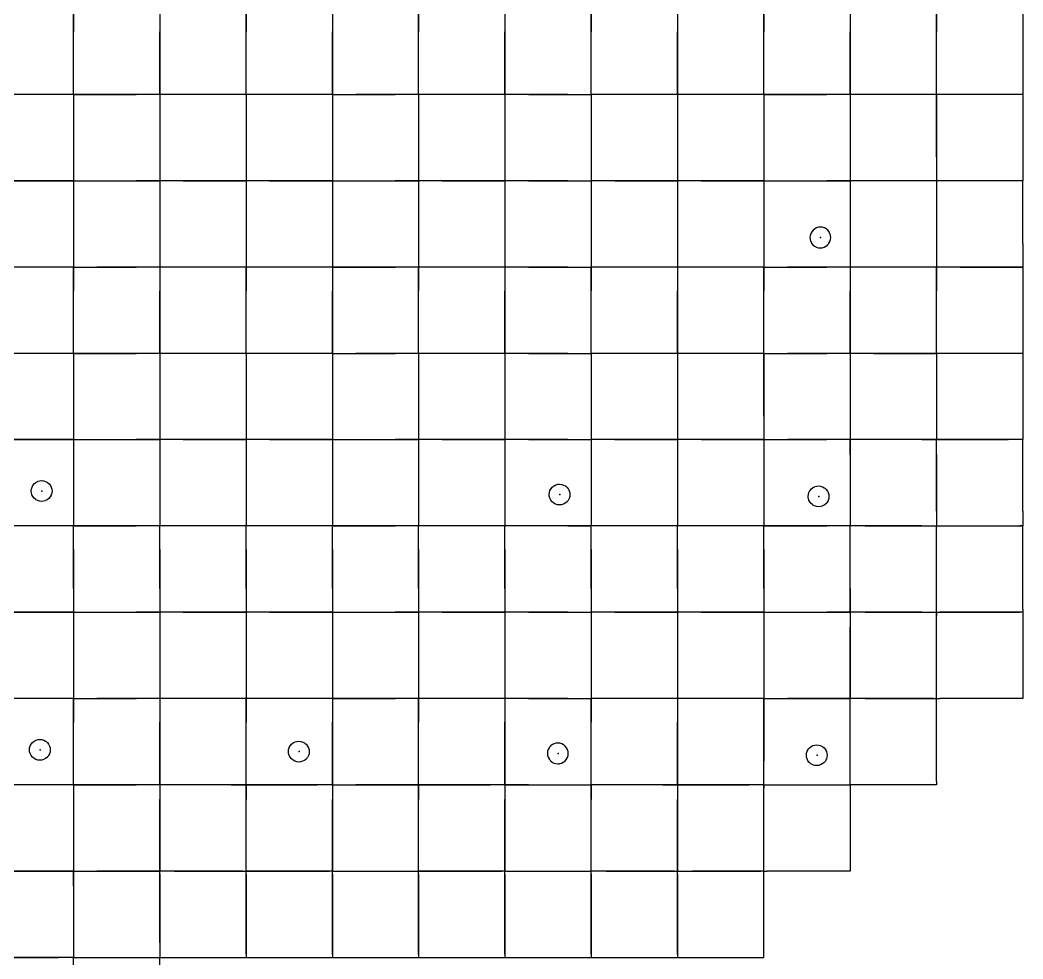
# Model space of a CAD drawing. Header units: metres. Extents: x 0 to 438, y -24 to 612.
# Drawn here: x 255.4 to 360, y 197.8 to 295.8 of the extents above; entities that cross this region are included whole.
import ezdxf

# ---------------------------------------------------------------- set-up
doc = ezdxf.new("R2010")
doc.units = ezdxf.units.M
doc.layers.add('LAYER_01_CUT', color=7, linetype='Continuous')
doc.layers.add('LAYER_04_GRID', color=7, linetype='Continuous')

msp = doc.modelspace()

# ---------------------------------------------------------------- linework, layer by layer
at = {"layer": 'LAYER_01_CUT'}
for points in [[(353.46, 306), (360, 306), (360, 299.46), (360, 297), (360, 290.46), (360, 288), (360, 281.46)], [(261, 290.46), (261, 297), (261, 294.54)], [(272.46, 297), (270, 297), (270, 290.46), (270, 288), (270, 281.46)], [(270, 297), (270, 294.54)], [(279, 290.46), (279, 297), (279, 294.54)], [(290.46, 297), (288, 297), (288, 290.46), (288, 288), (288, 281.46)], [(288, 297), (288, 294.54)], [(297, 290.46), (297, 297), (297, 294.54)], [(308.46, 297), (306, 297), (306, 290.46), (306, 288), (306, 281.46)], [(306, 297), (306, 294.54)], [(315, 290.46), (315, 297), (315, 294.54)], [(326.46, 297), (324, 297), (324, 290.46), (324, 288), (324, 281.46)], [(324, 297), (324, 294.54)], [(333, 290.46), (333, 297), (333, 294.54)], [(344.46, 297), (342, 297), (342, 290.46), (342, 288), (342, 281.46)], [(342, 297), (342, 294.54)], [(351, 290.46), (351, 297), (351, 294.54)], [(261, 288), (261, 294.54)], [(270, 288), (270, 294.54)], [(279, 288), (279, 294.54)], [(288, 288), (288, 294.54)], [(297, 288), (297, 294.54)], [(306, 288), (306, 294.54)], [(315, 288), (315, 294.54)], [(324, 288), (324, 294.54)], [(333, 288), (333, 294.54)], [(342, 288), (342, 294.54)], [(351, 288), (351, 294.54)], [(261, 288), (261, 290.46)], [(279, 288), (279, 290.46)], [(297, 288), (297, 290.46)], [(315, 288), (315, 290.46)], [(333, 288), (333, 290.46)], [(351, 288), (351, 290.46)], [(258.54, 288), (252, 288)], [(261, 288), (254.46, 288)], [(261, 288), (258.54, 288)], [(263.46, 288), (261, 288), (261, 281.46)], [(261, 288), (261, 285.54)], [(261, 288), (267.54, 288)], [(270, 288), (263.46, 288)], [(270, 288), (267.54, 288)], [(272.46, 288), (270, 288)], [(276.54, 288), (270, 288)], [(270, 288), (270, 285.54)], [(279, 288), (272.46, 288)], [(279, 288), (276.54, 288)], [(281.46, 288), (279, 288), (279, 281.46)], [(285.54, 288), (279, 288)], [(279, 288), (279, 285.54)], [(288, 288), (281.46, 288)], [(288, 288), (285.54, 288)], [(288, 288), (288, 285.54)], [(288, 288), (290.46, 288)], [(288, 288), (294.54, 288)], [(297, 288), (290.46, 288)], [(297, 288), (294.54, 288)], [(299.46, 288), (297, 288), (297, 281.46)], [(303.54, 288), (297, 288)], [(297, 288), (297, 285.54)], [(306, 288), (299.46, 288)], [(306, 288), (303.54, 288)], [(308.46, 288), (306, 288)], [(312.54, 288), (306, 288)], [(306, 288), (306, 285.54)], [(308.46, 288), (315, 288)], [(312.54, 288), (315, 288)], [(317.46, 288), (315, 288), (315, 281.46)], [(321.54, 288), (315, 288)], [(315, 288), (315, 285.54)], [(324, 288), (317.46, 288)], [(324, 288), (321.54, 288)], [(326.46, 288), (324, 288)], [(330.54, 288), (324, 288)], [(324, 288), (324, 285.54)], [(333, 288), (326.46, 288)], [(333, 288), (330.54, 288)], [(335.46, 288), (333, 288), (333, 281.46)], [(333, 288), (333, 285.54)], [(333, 288), (339.54, 288)], [(342, 288), (335.46, 288)], [(342, 288), (339.54, 288)], [(344.46, 288), (342, 288)], [(348.54, 288), (342, 288)], [(342, 288), (342, 285.54)], [(351, 288), (344.46, 288)], [(351, 288), (348.54, 288)], [(351, 281.46), (351, 288), (351, 285.54)], [(353.46, 288), (351, 288)], [(357.54, 288), (351, 288)], [(360, 288), (353.46, 288)], [(360, 288), (357.54, 288)], [(261, 285.54), (261, 279)], [(270, 285.54), (270, 279)], [(279, 285.54), (279, 279)], [(288, 285.54), (288, 279)], [(297, 285.54), (297, 279)], [(306, 285.54), (306, 279)], [(315, 285.54), (315, 279)], [(324, 285.54), (324, 279)], [(333, 285.54), (333, 279)], [(342, 285.54), (342, 279)], [(351, 285.54), (351, 279)], [(261, 281.46), (261, 279)], [(270, 281.46), (270, 279)], [(279, 281.46), (279, 279)], [(288, 281.46), (288, 279)], [(297, 281.46), (297, 279)], [(306, 281.46), (306, 279)], [(315, 281.46), (315, 279)], [(324, 281.46), (324, 279)], [(333, 281.46), (333, 279)], [(342, 281.46), (342, 279)], [(351, 281.46), (351, 279)], [(360, 281.46), (360, 279)], [(258.54, 279), (252, 279)], [(254.46, 279), (261, 279), (261, 272.46)], [(261, 279), (258.54, 279)], [(261, 279), (261, 276.54)], [(261, 279), (263.46, 279)], [(261, 279), (267.54, 279)], [(263.46, 279), (270, 279), (270, 272.46)], [(270, 279), (267.54, 279)], [(272.46, 279), (270, 279)], [(276.54, 279), (270, 279)], [(270, 279), (270, 276.54)], [(272.46, 279), (279, 279), (279, 272.46)], [(279, 279), (276.54, 279)], [(281.46, 279), (279, 279)], [(285.54, 279), (279, 279)], [(279, 279), (279, 276.54)], [(281.46, 279), (288, 279), (288, 272.46)], [(288, 279), (285.54, 279)], [(288, 279), (288, 276.54)], [(288, 279), (290.46, 279)], [(288, 279), (294.54, 279)], [(290.46, 279), (297, 279), (297, 272.46)], [(297, 279), (294.54, 279)], [(299.46, 279), (297, 279)], [(303.54, 279), (297, 279)], [(297, 279), (297, 276.54)], [(299.46, 279), (306, 279), (306, 272.46)], [(306, 279), (303.54, 279)], [(308.46, 279), (306, 279)], [(312.54, 279), (306, 279)], [(306, 279), (306, 276.54)], [(308.46, 279), (315, 279), (315, 272.46)], [(312.54, 279), (315, 279)], [(317.46, 279), (315, 279)], [(321.54, 279), (315, 279)], [(315, 279), (315, 276.54)], [(317.46, 279), (324, 279), (324, 272.46)], [(324, 279), (321.54, 279)], [(326.46, 279), (324, 279)], [(330.54, 279), (324, 279)], [(324, 279), (324, 276.54)], [(326.46, 279), (333, 279), (333, 272.46)], [(333, 279), (330.54, 279)], [(333, 279), (333, 276.54)], [(333, 279), (335.46, 279)], [(333, 279), (339.54, 279)], [(335.46, 279), (342, 279), (342, 272.46), (342, 270), (342, 263.46), (342, 261), (342, 254.46)], [(342, 279), (339.54, 279)], [(344.46, 279), (342, 279)], [(348.54, 279), (342, 279)], [(342, 279), (342, 276.54)], [(351, 279), (344.46, 279)], [(351, 279), (348.54, 279)], [(360, 272.46), (360, 279), (353.46, 279), (351, 279), (351, 272.46)], [(357.54, 279), (351, 279)], [(351, 279), (351, 276.54)], [(360, 279), (357.54, 279)], [(261, 276.54), (261, 270)], [(270, 276.54), (270, 270)], [(279, 276.54), (279, 270)], [(288, 276.54), (288, 270)], [(297, 276.54), (297, 270)], [(306, 276.54), (306, 270)], [(315, 276.54), (315, 270)], [(324, 276.54), (324, 270)], [(333, 276.54), (333, 270)], [(342, 276.54), (342, 270)], [(351, 276.54), (351, 270)], [(339.64, 272.31), (339.77, 272.47), (339.78, 272.48), (339.88, 272.66), (339.88, 272.67), (339.94, 272.87), (339.94, 272.88), (339.96, 273.08), (339.96, 273.08), (339.94, 273.27), (339.94, 273.28), (339.89, 273.47), (339.88, 273.48), (339.79, 273.66), (339.79, 273.67), (339.66, 273.84), (339.65, 273.84), (339.49, 273.98), (339.48, 273.98), (339.3, 274.08), (339.29, 274.09), (339.09, 274.15), (339.08, 274.15), (338.88, 274.17), (338.88, 274.17), (338.69, 274.15), (338.68, 274.15), (338.49, 274.1), (338.48, 274.09), (338.3, 274), (338.29, 273.99), (338.12, 273.86), (338.12, 273.86), (337.98, 273.69), (337.98, 273.69), (337.88, 273.5), (337.88, 273.49), (337.81, 273.3), (337.81, 273.29), (337.79, 273.09), (337.79, 273.08), (337.81, 272.9), (337.81, 272.89), (337.86, 272.7), (337.87, 272.69), (337.96, 272.5), (337.97, 272.5), (338.1, 272.33), (338.1, 272.32), (338.27, 272.19), (338.27, 272.18), (338.46, 272.08), (338.47, 272.08), (338.66, 272.02), (338.67, 272.02), (338.87, 272), (338.88, 272), (339.06, 272.02), (339.07, 272.02), (339.26, 272.07), (339.27, 272.08), (339.46, 272.17), (339.46, 272.17), (339.63, 272.3), (339.64, 272.31)], [(261, 272.46), (261, 270)], [(270, 272.46), (270, 270)], [(279, 272.46), (279, 270)], [(288, 272.46), (288, 270)], [(297, 272.46), (297, 270)], [(306, 272.46), (306, 270)], [(315, 272.46), (315, 270)], [(324, 272.46), (324, 270)], [(333, 272.46), (333, 270)], [(351, 272.46), (351, 270)], [(360, 272.46), (360, 270)], [(258.54, 270), (252, 270)], [(261, 270), (254.46, 270)], [(261, 270), (258.54, 270)], [(261, 263.46), (261, 270), (261, 267.54)], [(261, 270), (263.46, 270)], [(261, 270), (267.54, 270)], [(270, 270), (263.46, 270)], [(270, 270), (267.54, 270)], [(272.46, 270), (270, 270), (270, 263.46), (270, 261), (270, 254.46)], [(276.54, 270), (270, 270)], [(270, 270), (270, 267.54)], [(279, 270), (272.46, 270)], [(279, 270), (276.54, 270)], [(279, 263.46), (279, 270), (279, 267.54)], [(281.46, 270), (279, 270)], [(285.54, 270), (279, 270)], [(288, 270), (281.46, 270)], [(288, 270), (285.54, 270)], [(290.46, 270), (288, 270), (288, 263.46), (288, 261), (288, 254.46)], [(288, 270), (288, 267.54)], [(288, 270), (294.54, 270)], [(297, 270), (290.46, 270)], [(297, 270), (294.54, 270)], [(297, 263.46), (297, 270), (297, 267.54)], [(299.46, 270), (297, 270)], [(303.54, 270), (297, 270)], [(306, 270), (299.46, 270)], [(306, 270), (303.54, 270)], [(308.46, 270), (306, 270), (306, 263.46), (306, 261), (306, 254.46)], [(312.54, 270), (306, 270)], [(306, 270), (306, 267.54)], [(308.46, 270), (315, 270)], [(312.54, 270), (315, 270)], [(315, 263.46), (315, 270), (315, 267.54)], [(317.46, 270), (315, 270)], [(321.54, 270), (315, 270)], [(324, 270), (317.46, 270)], [(324, 270), (321.54, 270)], [(326.46, 270), (324, 270), (324, 263.46), (324, 261), (324, 254.46)], [(330.54, 270), (324, 270)], [(324, 270), (324, 267.54)], [(333, 270), (326.46, 270)], [(333, 270), (330.54, 270)], [(333, 263.46), (333, 270), (333, 267.54)], [(333, 270), (335.46, 270)], [(333, 270), (339.54, 270)], [(342, 270), (335.46, 270)], [(342, 270), (339.54, 270)], [(344.46, 270), (342, 270)], [(348.54, 270), (342, 270)], [(342, 270), (342, 267.54)], [(351, 270), (344.46, 270)], [(351, 270), (348.54, 270)], [(351, 263.46), (351, 270), (351, 267.54)], [(353.46, 270), (351, 270)], [(357.54, 270), (351, 270)], [(353.46, 270), (360, 270), (360, 263.46), (360, 261), (360, 254.46)], [(360, 270), (357.54, 270)], [(261, 261), (261, 267.54)], [(270, 261), (270, 267.54)], [(279, 261), (279, 267.54)], [(288, 261), (288, 267.54)], [(297, 261), (297, 267.54)], [(306, 261), (306, 267.54)], [(315, 261), (315, 267.54)], [(324, 261), (324, 267.54)], [(333, 261), (333, 267.54)], [(342, 261), (342, 267.54)], [(351, 261), (351, 267.54)], [(261, 261), (261, 263.46)], [(279, 261), (279, 263.46)], [(297, 261), (297, 263.46)], [(315, 261), (315, 263.46)], [(333, 261), (333, 263.46)], [(351, 261), (351, 263.46)], [(258.54, 261), (252, 261)], [(261, 261), (254.46, 261)], [(261, 261), (258.54, 261)], [(263.46, 261), (261, 261), (261, 254.46)], [(261, 261), (261, 258.54)], [(261, 261), (267.54, 261)], [(270, 261), (263.46, 261)], [(270, 261), (267.54, 261)], [(272.46, 261), (270, 261)], [(276.54, 261), (270, 261)], [(270, 261), (270, 258.54)], [(279, 261), (272.46, 261)], [(279, 261), (276.54, 261)], [(281.46, 261), (279, 261), (279, 254.46)], [(285.54, 261), (279, 261)], [(279, 261), (279, 258.54)], [(288, 261), (281.46, 261)], [(288, 261), (285.54, 261)], [(288, 261), (288, 258.54)], [(288, 261), (290.46, 261)], [(288, 261), (294.54, 261)], [(297, 261), (290.46, 261)], [(297, 261), (294.54, 261)], [(299.46, 261), (297, 261), (297, 254.46)], [(303.54, 261), (297, 261)], [(297, 261), (297, 258.54)], [(306, 261), (299.46, 261)], [(306, 261), (303.54, 261)], [(308.46, 261), (306, 261)], [(312.54, 261), (306, 261)], [(306, 261), (306, 258.54)], [(308.46, 261), (315, 261)], [(312.54, 261), (315, 261)], [(317.46, 261), (315, 261), (315, 254.46)], [(321.54, 261), (315, 261)], [(315, 261), (315, 258.54)], [(324, 261), (317.46, 261)], [(324, 261), (321.54, 261)], [(326.46, 261), (324, 261)], [(330.54, 261), (324, 261)], [(324, 261), (324, 258.54)], [(333, 261), (326.46, 261)], [(333, 261), (330.54, 261)], [(333, 254.46), (333, 261), (333, 258.54)], [(333, 261), (335.46, 261)], [(333, 261), (339.54, 261)], [(342, 261), (335.46, 261)], [(342, 261), (339.54, 261)], [(344.46, 261), (342, 261)], [(348.54, 261), (342, 261)], [(342, 261), (342, 258.54)], [(344.46, 261), (351, 261), (351, 254.46)], [(351, 261), (348.54, 261)], [(353.46, 261), (351, 261)], [(357.54, 261), (351, 261)], [(351, 261), (351, 258.54)], [(360, 261), (353.46, 261)], [(360, 261), (357.54, 261)], [(261, 258.54), (261, 252)], [(270, 258.54), (270, 252)], [(279, 258.54), (279, 252)], [(288, 258.54), (288, 252)], [(297, 258.54), (297, 252)], [(306, 258.54), (306, 252)], [(315, 258.54), (315, 252)], [(324, 258.54), (324, 252)], [(333, 258.54), (333, 252)], [(342, 258.54), (342, 252)], [(351, 258.54), (351, 252)], [(261, 254.46), (261, 252)], [(270, 254.46), (270, 252)], [(279, 254.46), (279, 252)], [(288, 254.46), (288, 252)], [(297, 254.46), (297, 252)], [(306, 254.46), (306, 252)], [(315, 254.46), (315, 252)], [(324, 254.46), (324, 252)], [(333, 254.46), (333, 252)], [(342, 254.46), (342, 252)], [(351, 254.46), (351, 252)], [(360, 254.46), (360, 252)], [(258.54, 252), (252, 252)], [(360, 244.55), (360, 252), (353.46, 252), (351, 252), (344.46, 252), (342, 252), (342, 245.46), (342, 243), (335.46, 243), (333, 243), (326.46, 243), (324, 243), (317.46, 243), (315, 243), (308.46, 243), (306, 243), (299.46, 243), (297, 243), (290.46, 243), (288, 243), (281.46, 243), (279, 243), (272.46, 243), (270, 243), (263.46, 243), (261, 243), (254.46, 243)], [(254.46, 252), (261, 252), (261, 245.46)], [(261, 252), (258.54, 252)], [(261, 252), (261, 249.54)], [(261, 252), (263.46, 252)], [(261, 252), (267.54, 252)], [(263.46, 252), (270, 252), (270, 245.46)], [(270, 252), (267.54, 252)], [(272.46, 252), (270, 252)], [(276.54, 252), (270, 252)], [(270, 252), (270, 249.54)], [(272.46, 252), (279, 252), (279, 245.46)], [(279, 252), (276.54, 252)], [(281.46, 252), (279, 252)], [(285.54, 252), (279, 252)], [(279, 252), (279, 249.54)], [(281.46, 252), (288, 252), (288, 245.46)], [(288, 252), (285.54, 252)], [(288, 252), (288, 249.54)], [(288, 252), (290.46, 252)], [(288, 252), (294.54, 252)], [(290.46, 252), (297, 252), (297, 245.46)], [(297, 252), (294.54, 252)], [(299.46, 252), (297, 252)], [(303.54, 252), (297, 252)], [(297, 252), (297, 249.54)], [(299.46, 252), (306, 252), (306, 245.46)], [(306, 252), (303.54, 252)], [(308.46, 252), (306, 252)], [(312.54, 252), (306, 252)], [(306, 252), (306, 249.54)], [(308.46, 252), (315, 252), (315, 245.46)], [(312.54, 252), (315, 252)], [(317.46, 252), (315, 252)], [(321.54, 252), (315, 252)], [(315, 252), (315, 249.54)], [(317.46, 252), (324, 252), (324, 245.46)], [(324, 252), (321.54, 252)], [(326.46, 252), (324, 252)], [(330.54, 252), (324, 252)], [(324, 252), (324, 249.54)], [(326.46, 252), (333, 252), (333, 245.46)], [(333, 252), (330.54, 252)], [(333, 252), (333, 249.54)], [(333, 252), (335.46, 252)], [(333, 252), (339.54, 252)], [(342, 252), (335.46, 252)], [(342, 252), (339.54, 252)], [(349.45, 252), (342, 252)], [(342, 250.45), (342, 252)], [(349.45, 252), (351, 252)], [(351, 244.55), (351, 252)], [(351, 250.45), (351, 252)], [(351, 252), (358.45, 252)], [(360, 252), (358.45, 252)], [(342, 250.45), (342, 243)], [(351, 250.45), (351, 243)], [(261, 249.54), (261, 243)], [(270, 249.54), (270, 243)], [(279, 249.54), (279, 243)], [(288, 249.54), (288, 243)], [(297, 249.54), (297, 243)], [(306, 249.54), (306, 243)], [(315, 249.54), (315, 243)], [(324, 249.54), (324, 243)], [(333, 249.54), (333, 243)], [(257.5, 247.71), (257.51, 247.71), (257.69, 247.73), (257.7, 247.73), (257.9, 247.71), (257.91, 247.71), (258.1, 247.65), (258.11, 247.64), (258.3, 247.54), (258.3, 247.54), (258.47, 247.4), (258.47, 247.4), (258.6, 247.23), (258.61, 247.22), (258.7, 247.04), (258.7, 247.03), (258.76, 246.84), (258.76, 246.83), (258.78, 246.64), (258.78, 246.64), (258.76, 246.44), (258.75, 246.43), (258.69, 246.23), (258.69, 246.22), (258.59, 246.04), (258.59, 246.03), (258.45, 245.87), (258.45, 245.86), (258.28, 245.73), (258.27, 245.73), (258.09, 245.64), (258.08, 245.63), (257.89, 245.58), (257.88, 245.58), (257.69, 245.56), (257.69, 245.56), (257.49, 245.58), (257.48, 245.58), (257.28, 245.64), (257.27, 245.64), (257.09, 245.74), (257.08, 245.75), (256.92, 245.89), (256.91, 245.89), (256.78, 246.06), (256.78, 246.06), (256.68, 246.25), (256.68, 246.26), (256.63, 246.45), (256.63, 246.46), (256.61, 246.64), (256.61, 246.65), (256.63, 246.85), (256.63, 246.86), (256.69, 247.05), (256.69, 247.06), (256.79, 247.25), (256.8, 247.25), (256.93, 247.42), (256.94, 247.42), (257.11, 247.55), (257.11, 247.56), (257.3, 247.65), (257.31, 247.66), (257.5, 247.71)], [(310.78, 245.68), (310.78, 245.69), (310.68, 245.88), (310.68, 245.88), (310.63, 246.08), (310.62, 246.08), (310.61, 246.27), (310.61, 246.28), (310.63, 246.48), (310.63, 246.48), (310.69, 246.68), (310.69, 246.69), (310.79, 246.87), (310.8, 246.88), (310.93, 247.04), (310.94, 247.05), (311.1, 247.18), (311.11, 247.19), (311.3, 247.28), (311.3, 247.28), (311.5, 247.34), (311.5, 247.34), (311.69, 247.35), (311.7, 247.35), (311.9, 247.33), (311.91, 247.33), (312.1, 247.27), (312.11, 247.27), (312.29, 247.17), (312.3, 247.17), (312.46, 247.03), (312.47, 247.02), (312.6, 246.86), (312.61, 246.85), (312.7, 246.66), (312.7, 246.66), (312.76, 246.47), (312.76, 246.46), (312.77, 246.27), (312.77, 246.26), (312.75, 246.06), (312.75, 246.06), (312.69, 245.86), (312.69, 245.85), (312.59, 245.67), (312.59, 245.66), (312.45, 245.5), (312.44, 245.49), (312.28, 245.36), (312.27, 245.36), (312.09, 245.26), (312.08, 245.26), (311.89, 245.21), (311.88, 245.2), (311.69, 245.19), (311.68, 245.19), (311.49, 245.21), (311.48, 245.21), (311.28, 245.27), (311.27, 245.27), (311.09, 245.37), (311.08, 245.38), (310.92, 245.51), (310.91, 245.52), (310.78, 245.68)], [(339.77, 246.08), (339.77, 246.08), (339.75, 245.88), (339.75, 245.87), (339.69, 245.67), (339.69, 245.67), (339.59, 245.48), (339.59, 245.47), (339.45, 245.31), (339.44, 245.3), (339.28, 245.17), (339.27, 245.17), (339.09, 245.08), (339.08, 245.07), (338.89, 245.02), (338.88, 245.02), (338.69, 245), (338.68, 245), (338.48, 245.02), (338.48, 245.02), (338.28, 245.08), (338.27, 245.08), (338.09, 245.18), (338.08, 245.19), (337.92, 245.33), (337.91, 245.33), (337.78, 245.5), (337.78, 245.5), (337.68, 245.69), (337.68, 245.7), (337.63, 245.89), (337.62, 245.9), (337.61, 246.08), (337.61, 246.09), (337.63, 246.29), (337.63, 246.3), (337.69, 246.49), (337.69, 246.5), (337.79, 246.69), (337.8, 246.69), (337.93, 246.86), (337.94, 246.86), (338.1, 246.99), (338.11, 247), (338.3, 247.09), (338.3, 247.1), (338.5, 247.15), (338.5, 247.15), (338.69, 247.17), (338.7, 247.17), (338.9, 247.15), (338.91, 247.15), (339.1, 247.09), (339.11, 247.08), (339.29, 246.98), (339.3, 246.98), (339.46, 246.84), (339.47, 246.84), (339.6, 246.67), (339.61, 246.66), (339.7, 246.48), (339.7, 246.47), (339.76, 246.28), (339.76, 246.27), (339.77, 246.08)], [(261, 245.46), (261, 243)], [(270, 245.46), (270, 243)], [(279, 245.46), (279, 243)], [(288, 245.46), (288, 243)], [(297, 245.46), (297, 243)], [(306, 245.46), (306, 243)], [(315, 245.46), (315, 243)], [(324, 245.46), (324, 243)], [(333, 245.46), (333, 243)], [(351, 244.55), (351, 243)], [(360, 244.55), (360, 243)], [(258.54, 243), (252, 243)], [(261, 243), (258.54, 243)], [(261, 236.46), (261, 243)], [(261, 240.54), (261, 243)], [(261, 243), (267.54, 243)], [(270, 243), (267.54, 243)], [(276.54, 243), (270, 243)], [(270, 236.46), (270, 243)], [(270, 240.54), (270, 243)], [(279, 243), (276.54, 243)], [(285.54, 243), (279, 243)], [(279, 236.46), (279, 243)], [(279, 240.54), (279, 243)], [(288, 243), (285.54, 243)], [(288, 236.46), (288, 243)], [(288, 240.54), (288, 243)], [(288, 243), (294.54, 243)], [(297, 243), (294.54, 243)], [(303.54, 243), (297, 243)], [(297, 236.46), (297, 243)], [(297, 240.54), (297, 243)], [(306, 243), (303.54, 243)], [(312.54, 243), (306, 243)], [(306, 236.46), (306, 243)], [(306, 240.54), (306, 243)], [(312.54, 243), (315, 243)], [(321.54, 243), (315, 243)], [(315, 236.46), (315, 243)], [(315, 240.54), (315, 243)], [(324, 243), (321.54, 243)], [(330.54, 243), (324, 243)], [(324, 236.46), (324, 243)], [(324, 240.54), (324, 243)], [(333, 243), (330.54, 243)], [(333, 236.46), (333, 243)], [(333, 240.54), (333, 243)], [(333, 243), (339.54, 243)], [(342, 243), (339.54, 243)], [(343.55, 243), (342, 243)], [(349.45, 243), (342, 243)], [(342, 236.46), (342, 243)], [(342, 241.45), (342, 243)], [(343.55, 225), (351, 225), (351, 226.55), (351, 234), (351, 235.55), (351, 243), (352.55, 243), (360, 243), (359.67, 243)], [(343.55, 243), (351, 243)], [(349.45, 243), (351, 243)], [(351, 242.67), (351, 243)], [(351, 243), (359.67, 243)], [(351, 234), (351, 242.67)], [(360, 234.33), (360, 243)], [(261, 240.54), (261, 234)], [(270, 240.54), (270, 234)], [(279, 240.54), (279, 234)], [(288, 240.54), (288, 234)], [(297, 240.54), (297, 234)], [(306, 240.54), (306, 234)], [(315, 240.54), (315, 234)], [(324, 240.54), (324, 234)], [(333, 240.54), (333, 234)], [(342, 234), (342, 241.45)], [(261, 236.46), (261, 234)], [(270, 236.46), (270, 234)], [(279, 236.46), (279, 234)], [(288, 236.46), (288, 234)], [(297, 236.46), (297, 234)], [(306, 236.46), (306, 234)], [(315, 236.46), (315, 234)], [(324, 236.46), (324, 234)], [(333, 236.46), (333, 234)], [(342, 236.46), (342, 234)], [(360, 234.33), (360, 234), (360, 225.33), (360, 225), (351.33, 225)], [(258.54, 234), (252, 234)], [(254.46, 234), (261, 234), (261, 227.46)], [(261, 234), (258.54, 234)], [(261, 234), (261, 231.54)], [(261, 234), (263.46, 234)], [(261, 234), (267.54, 234)], [(263.46, 234), (270, 234), (270, 227.46)], [(270, 234), (267.54, 234)], [(272.46, 234), (270, 234)], [(276.54, 234), (270, 234)], [(270, 234), (270, 231.54)], [(272.46, 234), (279, 234), (279, 227.46)], [(279, 234), (276.54, 234)], [(281.46, 234), (279, 234)], [(285.54, 234), (279, 234)], [(279, 234), (279, 231.54)], [(281.46, 234), (288, 234), (288, 227.46)], [(288, 234), (285.54, 234)], [(288, 234), (288, 231.54)], [(288, 234), (290.46, 234)], [(288, 234), (294.54, 234)], [(290.46, 234), (297, 234), (297, 227.46)], [(297, 234), (294.54, 234)], [(299.46, 234), (297, 234)], [(303.54, 234), (297, 234)], [(297, 234), (297, 231.54)], [(299.46, 234), (306, 234), (306, 227.46)], [(306, 234), (303.54, 234)], [(308.46, 234), (306, 234)], [(312.54, 234), (306, 234)], [(306, 234), (306, 231.54)], [(308.46, 234), (315, 234), (315, 227.46)], [(312.54, 234), (315, 234)], [(317.46, 234), (315, 234)], [(321.54, 234), (315, 234)], [(315, 234), (315, 231.54)], [(317.46, 234), (324, 234), (324, 227.46)], [(324, 234), (321.54, 234)], [(326.46, 234), (324, 234)], [(330.54, 234), (324, 234)], [(324, 234), (324, 231.54)], [(326.46, 234), (333, 234), (333, 227.46)], [(333, 234), (330.54, 234)], [(333, 234), (333, 231.54)], [(333, 234), (335.46, 234)], [(333, 234), (339.54, 234)], [(335.46, 234), (342, 234), (342, 227.46), (342, 225), (342, 232.45)], [(342, 234), (339.54, 234)], [(343.55, 234), (342, 234)], [(349.45, 234), (342, 234)], [(342, 234), (342, 232.45)], [(343.55, 234), (351, 234)], [(349.45, 234), (351, 234)], [(351, 234), (351, 233.67)], [(351, 234), (359.67, 234)], [(351, 234), (351.33, 234)], [(351, 225), (351, 233.67)], [(360, 234), (351.33, 234)], [(360, 234), (359.67, 234)], [(261, 231.54), (261, 225)], [(270, 231.54), (270, 225)], [(279, 231.54), (279, 225)], [(288, 231.54), (288, 225)], [(297, 231.54), (297, 225)], [(306, 231.54), (306, 225)], [(315, 231.54), (315, 225)], [(324, 231.54), (324, 225)], [(333, 231.54), (333, 225)], [(261, 227.46), (261, 225)], [(270, 227.46), (270, 225)], [(279, 227.46), (279, 225)], [(288, 227.46), (288, 225)], [(297, 227.46), (297, 225)], [(306, 227.46), (306, 225)], [(315, 227.46), (315, 225)], [(324, 227.46), (324, 225)], [(333, 227.46), (333, 225)], [(258.54, 225), (252, 225)], [(261, 225), (254.46, 225)], [(261, 225), (258.54, 225)], [(261, 218.46), (261, 225), (261, 222.54)], [(261, 225), (263.46, 225)], [(261, 225), (267.54, 225)], [(262.55, 198), (270, 198), (270.33, 198), (279, 198), (279.33, 198), (288, 198), (288.33, 198), (297, 198), (297.33, 198), (306, 198), (306.33, 198), (315, 198), (315.33, 198), (324, 198), (324.33, 198), (333, 198), (333, 198.33), (333, 207), (333, 208.55), (333, 216), (333, 223.45), (333, 225), (333, 218.46)], [(270, 225), (263.46, 225)], [(270, 225), (267.54, 225)], [(272.46, 225), (270, 225), (270, 218.46), (270, 216), (270, 209.46), (270, 207), (270, 214.45)], [(276.54, 225), (270, 225)], [(270, 225), (270, 222.54)], [(279, 225), (272.46, 225)], [(279, 225), (276.54, 225)], [(279, 218.46), (279, 225), (279, 222.54)], [(281.46, 225), (279, 225)], [(285.54, 225), (279, 225)], [(288, 225), (281.46, 225)], [(288, 225), (285.54, 225)], [(290.46, 225), (288, 225), (288, 218.46), (288, 216), (288, 208.55), (288, 207), (288, 214.45)], [(288, 225), (288, 222.54)], [(288, 225), (294.54, 225)], [(297, 225), (290.46, 225)], [(297, 225), (294.54, 225)], [(297, 218.46), (297, 225), (297, 222.54)], [(299.46, 225), (297, 225)], [(303.54, 225), (297, 225)], [(306, 225), (299.46, 225)], [(306, 225), (303.54, 225)], [(308.46, 225), (306, 225), (306, 218.46), (306, 216), (306, 208.55), (306, 207), (306, 214.45)], [(312.54, 225), (306, 225)], [(306, 225), (306, 222.54)], [(308.46, 225), (315, 225)], [(312.54, 225), (315, 225)], [(315, 218.46), (315, 225), (315, 222.54)], [(317.46, 225), (315, 225)], [(321.54, 225), (315, 225)], [(324, 225), (317.46, 225)], [(324, 225), (321.54, 225)], [(326.46, 225), (324, 225), (324, 218.46), (324, 216), (324, 208.55), (324, 207), (324, 214.45)], [(330.54, 225), (324, 225)], [(324, 225), (324, 222.54)], [(333, 225), (326.46, 225)], [(333, 225), (330.54, 225)], [(333, 225), (340.45, 225)], [(333, 225), (335.46, 225)], [(342, 225), (335.46, 225)], [(340.45, 225), (342, 225)], [(343.55, 225), (342, 225)], [(350.67, 225), (342, 225)], [(342, 217.55), (342, 225)], [(342, 224.67), (342, 225)], [(350.67, 225), (351, 225)], [(351, 216.33), (351, 225)], [(351, 225), (351.33, 225)], [(342, 216), (342, 224.67)], [(261, 216), (261, 222.54)], [(270, 216), (270, 222.54)], [(279, 216), (279, 222.54)], [(288, 216), (288, 222.54)], [(297, 216), (297, 222.54)], [(306, 216), (306, 222.54)], [(315, 216), (315, 222.54)], [(324, 216), (324, 222.54)], [(258.28, 220.4), (258.29, 220.4), (258.42, 220.23), (258.42, 220.22), (258.51, 220.04), (258.52, 220.03), (258.57, 219.84), (258.57, 219.83), (258.59, 219.64), (258.59, 219.64), (258.57, 219.44), (258.57, 219.43), (258.51, 219.23), (258.51, 219.23), (258.4, 219.04), (258.4, 219.03), (258.26, 218.87), (258.26, 218.86), (258.09, 218.73), (258.09, 218.73), (257.9, 218.64), (257.89, 218.63), (257.7, 218.58), (257.69, 218.58), (257.51, 218.56), (257.5, 218.56), (257.3, 218.58), (257.29, 218.58), (257.1, 218.64), (257.09, 218.64), (256.9, 218.74), (256.9, 218.75), (256.73, 218.89), (256.73, 218.89), (256.6, 219.06), (256.59, 219.06), (256.5, 219.25), (256.49, 219.26), (256.44, 219.45), (256.44, 219.46), (256.42, 219.64), (256.42, 219.65), (256.44, 219.85), (256.44, 219.86), (256.5, 220.05), (256.51, 220.06), (256.61, 220.25), (256.61, 220.25), (256.75, 220.42), (256.75, 220.42), (256.92, 220.55), (256.93, 220.56), (257.11, 220.65), (257.12, 220.66), (257.31, 220.71), (257.32, 220.71), (257.51, 220.73), (257.51, 220.73), (257.71, 220.71), (257.72, 220.71), (257.92, 220.65), (257.92, 220.64), (258.11, 220.54), (258.12, 220.54), (258.28, 220.4)], [(284.51, 220.54), (284.71, 220.52), (284.72, 220.52), (284.92, 220.46), (284.92, 220.46), (285.11, 220.36), (285.12, 220.35), (285.28, 220.22), (285.29, 220.21), (285.42, 220.04), (285.42, 220.04), (285.51, 219.85), (285.52, 219.84), (285.57, 219.65), (285.57, 219.64), (285.59, 219.46), (285.59, 219.45), (285.57, 219.25), (285.57, 219.24), (285.51, 219.05), (285.5, 219.04), (285.4, 218.85), (285.4, 218.85), (285.26, 218.69), (285.26, 218.68), (285.09, 218.55), (285.09, 218.54), (284.9, 218.45), (284.89, 218.45), (284.7, 218.39), (284.69, 218.39), (284.51, 218.37), (284.5, 218.37), (284.3, 218.39), (284.29, 218.4), (284.1, 218.46), (284.09, 218.46), (283.9, 218.56), (283.9, 218.56), (283.73, 218.7), (283.73, 218.7), (283.6, 218.87), (283.59, 218.88), (283.5, 219.06), (283.49, 219.07), (283.44, 219.26), (283.44, 219.27), (283.42, 219.46), (283.42, 219.47), (283.44, 219.66), (283.44, 219.67), (283.5, 219.87), (283.51, 219.88), (283.61, 220.06), (283.61, 220.07), (283.75, 220.23), (283.75, 220.24), (283.92, 220.37), (283.93, 220.37), (284.11, 220.47), (284.12, 220.47), (284.31, 220.52), (284.32, 220.52), (284.51, 220.54), (284.51, 220.54)], [(312.4, 218.66), (312.4, 218.67), (312.5, 218.85), (312.51, 218.86), (312.57, 219.06), (312.57, 219.07), (312.59, 219.26), (312.59, 219.27), (312.57, 219.46), (312.57, 219.47), (312.52, 219.66), (312.51, 219.67), (312.42, 219.85), (312.41, 219.86), (312.28, 220.02), (312.28, 220.03), (312.12, 220.17), (312.11, 220.17), (311.92, 220.27), (311.91, 220.27), (311.72, 220.33), (311.71, 220.33), (311.51, 220.35), (311.5, 220.35), (311.32, 220.34), (311.31, 220.34), (311.12, 220.28), (311.11, 220.28), (310.93, 220.19), (310.92, 220.18), (310.75, 220.05), (310.75, 220.04), (310.61, 219.88), (310.61, 219.87), (310.51, 219.69), (310.5, 219.68), (310.44, 219.49), (310.44, 219.48), (310.42, 219.28), (310.42, 219.27), (310.44, 219.08), (310.44, 219.08), (310.49, 218.88), (310.5, 218.88), (310.59, 218.69), (310.59, 218.68), (310.73, 218.52), (310.73, 218.51), (310.89, 218.38), (310.9, 218.37), (311.09, 218.27), (311.09, 218.27), (311.29, 218.21), (311.3, 218.21), (311.5, 218.19), (311.5, 218.19), (311.69, 218.2), (311.7, 218.21), (311.89, 218.26), (311.9, 218.26), (312.08, 218.36), (312.09, 218.36), (312.26, 218.49), (312.26, 218.5), (312.4, 218.66)], [(338.5, 220.17), (338.51, 220.17), (338.71, 220.15), (338.72, 220.15), (338.91, 220.09), (338.92, 220.08), (339.11, 219.98), (339.11, 219.98), (339.28, 219.84), (339.28, 219.84), (339.41, 219.67), (339.42, 219.66), (339.51, 219.48), (339.52, 219.47), (339.57, 219.28), (339.57, 219.27), (339.59, 219.08), (339.59, 219.08), (339.57, 218.88), (339.57, 218.87), (339.51, 218.67), (339.5, 218.67), (339.4, 218.48), (339.4, 218.47), (339.26, 218.31), (339.26, 218.31), (339.09, 218.17), (339.08, 218.17), (338.9, 218.08), (338.89, 218.07), (338.7, 218.02), (338.69, 218.02), (338.5, 218), (338.5, 218), (338.3, 218.02), (338.29, 218.02), (338.09, 218.08), (338.09, 218.09), (337.9, 218.19), (337.89, 218.19), (337.73, 218.33), (337.72, 218.33), (337.59, 218.5), (337.59, 218.51), (337.5, 218.69), (337.49, 218.7), (337.44, 218.89), (337.44, 218.9), (337.42, 219.08), (337.42, 219.09), (337.44, 219.29), (337.44, 219.3), (337.5, 219.49), (337.5, 219.5), (337.6, 219.69), (337.61, 219.7), (337.75, 219.86), (337.75, 219.86), (337.92, 219.99), (337.92, 220), (338.11, 220.09), (338.12, 220.1), (338.31, 220.15), (338.32, 220.15), (338.5, 220.17)], [(261, 216), (261, 218.46)], [(279, 216), (279, 218.46)], [(297, 216), (297, 218.46)], [(315, 216), (315, 218.46)], [(333, 216), (333, 218.46)], [(351, 216.33), (351, 216), (342.33, 216), (342, 216), (342, 217.55)], [(258.54, 216), (252, 216)], [(261, 216), (254.46, 216)], [(261, 216), (258.54, 216)], [(263.46, 216), (261, 216), (261, 209.46)], [(261, 216), (261, 213.54)], [(261, 216), (267.54, 216)], [(270, 216), (263.46, 216)], [(270, 216), (267.54, 216)], [(277.45, 216), (270, 216)], [(272.46, 216), (270, 216)], [(270, 216), (270, 214.45)], [(279, 216), (272.46, 216)], [(277.45, 216), (279, 216)], [(280.55, 207), (279, 207), (279, 208.55), (279, 216), (279, 214.45)], [(281.46, 216), (279, 216)], [(279, 216), (286.45, 216)], [(288, 216), (281.46, 216)], [(288, 216), (286.45, 216)], [(288, 216), (288, 214.45)], [(288, 216), (295.45, 216)], [(288, 216), (290.46, 216)], [(297, 216), (290.46, 216)], [(295.45, 216), (297, 216)], [(298.55, 207), (297, 207), (297, 208.55), (297, 216), (297, 214.45)], [(299.46, 216), (297, 216)], [(297, 216), (304.45, 216)], [(306, 216), (299.46, 216)], [(306, 216), (304.45, 216)], [(308.46, 216), (306, 216)], [(306, 216), (306, 214.45)], [(306, 216), (313.45, 216)], [(308.46, 216), (315, 216)], [(313.45, 216), (315, 216)], [(316.55, 207), (315, 207), (315, 208.55), (315, 216), (315, 214.45)], [(322.45, 216), (315, 216)], [(317.46, 216), (315, 216)], [(324, 216), (317.46, 216)], [(322.45, 216), (324, 216)], [(326.46, 216), (324, 216)], [(324, 216), (324, 214.45)], [(324, 216), (331.45, 216)], [(333, 216), (326.46, 216)], [(333, 216), (331.45, 216)], [(333, 216), (333, 215.67)], [(333, 216), (334.55, 216)], [(333, 216), (341.67, 216)], [(333, 207), (333, 215.67)], [(334.55, 216), (342, 216)], [(341.67, 216), (342, 216)], [(342, 216), (342, 207.33)], [(279, 207), (279, 214.45)], [(297, 207), (297, 214.45)], [(315, 207), (315, 214.45)], [(261, 213.54), (261, 207)], [(261, 209.46), (261, 207)], [(342, 207.33), (342, 207), (333.33, 207)], [(258.54, 207), (252, 207)], [(254.46, 207), (261, 207), (261, 200.46), (261, 198), (254.46, 198)], [(261, 207), (258.54, 207)], [(261, 205.45), (261, 207)], [(261, 207), (268.45, 207)], [(261, 207), (263.46, 207)], [(270, 207), (263.46, 207)], [(268.45, 207), (270, 207)], [(271.55, 207), (270, 207)], [(278.67, 207), (270, 207)], [(270, 199.55), (270, 207)], [(270, 206.67), (270, 207)], [(270, 206.67), (270, 198)], [(271.55, 207), (279, 207)], [(278.67, 207), (279, 207)], [(279, 206.67), (279, 207)], [(279, 198.33), (279, 207)], [(279, 207), (287.67, 207)], [(279, 206.67), (279, 198)], [(288, 207), (280.55, 207)], [(288, 207), (287.67, 207)], [(288, 206.67), (288, 207)], [(288, 198.33), (288, 207)], [(288, 207), (289.55, 207)], [(288, 207), (296.67, 207)], [(288, 206.67), (288, 198)], [(289.55, 207), (297, 207)], [(296.67, 207), (297, 207)], [(297, 206.67), (297, 207)], [(297, 198.33), (297, 207)], [(297, 207), (305.67, 207)], [(297, 206.67), (297, 198)], [(306, 207), (298.55, 207)], [(306, 207), (305.67, 207)], [(306, 206.67), (306, 207)], [(306, 198.33), (306, 207)], [(306, 207), (307.55, 207)], [(306, 207), (314.67, 207)], [(306, 206.67), (306, 198)], [(307.55, 207), (315, 207)], [(314.67, 207), (315, 207)], [(323.67, 207), (315, 207)], [(315, 206.67), (315, 207)], [(315, 198.33), (315, 207)], [(315, 206.67), (315, 198)], [(316.55, 207), (324, 207)], [(323.67, 207), (324, 207)], [(324, 206.67), (324, 207)], [(324, 198.33), (324, 207)], [(324, 207), (325.55, 207)], [(324, 207), (332.67, 207)], [(324, 206.67), (324, 198)], [(333, 207), (325.55, 207)], [(333, 207), (332.67, 207)], [(333, 207), (333.33, 207)], [(261, 205.45), (261, 198)], [(270, 199.55), (270, 198)], [(252, 198), (259.45, 198)], [(261, 198), (259.45, 198)], [(261, 190.55), (261, 198)], [(261, 197.67), (261, 198)], [(261, 198), (262.55, 198)], [(261, 198), (269.67, 198)], [(269.67, 198), (270, 198)], [(270, 189.33), (270, 198)], [(279, 198.33), (279, 198)], [(288, 198.33), (288, 198)], [(297, 198.33), (297, 198)], [(306, 198.33), (306, 198)], [(315, 198.33), (315, 198)], [(324, 198.33), (324, 198)]]:
    msp.add_lwpolyline(points, dxfattribs=at)
at = {"layer": 'LAYER_04_GRID'}
for p in [(338.9, 273.08), (257.72, 246.64), (311.72, 246.27), (338.72, 246.08), (257.53, 219.64), (284.53, 219.46), (311.53, 219.27), (338.53, 219.08)]:
    msp.add_point(p, dxfattribs=at)

doc.saveas('drawing.dxf')
